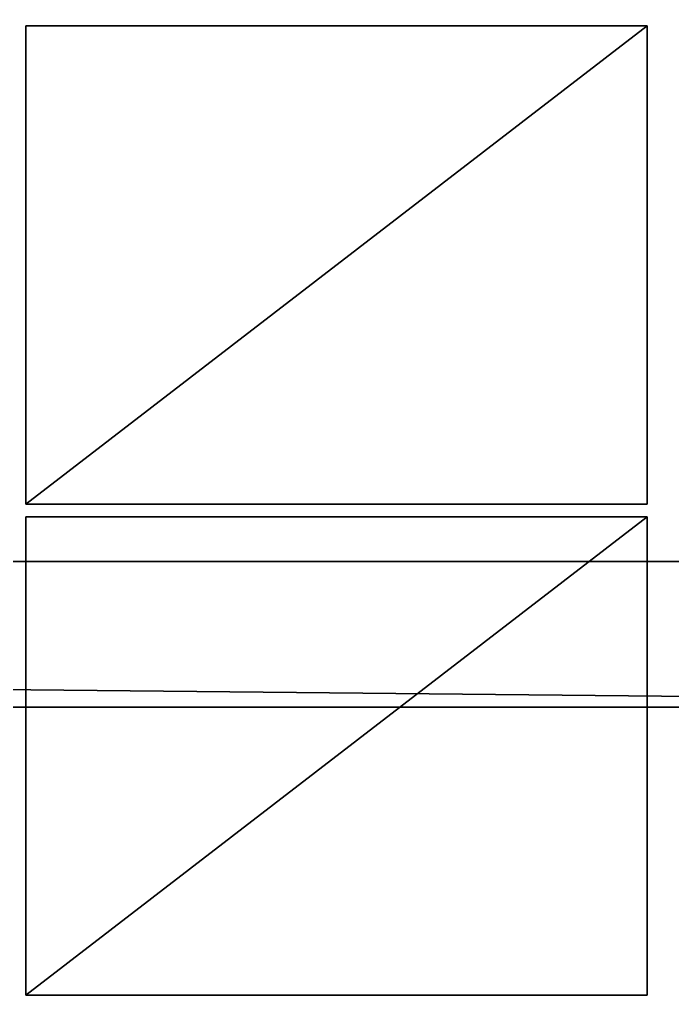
# Model space of a CAD drawing. Header units: millimetres. Extents: x -3100 to 14040, y -1280 to 1295.
# Drawn here: x 12335 to 12963, y -753 to 191 of the extents above; entities that cross this region are included whole.
import ezdxf

# ---------------------------------------------------------------- set-up
doc = ezdxf.new("R2010")
doc.units = ezdxf.units.MM

msp = doc.modelspace()

# ---------------------------------------------------------------- linework, layer by layer
at = {"layer": 'CAD_75LAB'}
for points in [[(14040, -1280, 1160), (-40, -1280, 1160), (-40, 1280, 1160)], [(14040, 1280, 1160), (14040, -1280, 1160), (-40, 1280, 1160)], [(14040, -1280, 1250), (-40, 1280, 1250), (-40, -1280, 1250)], [(14040, 1280, 1250), (-40, 1280, 1250), (14040, -1280, 1250)], [(12341, -275, 1253), (12341, 185, 1391), (12341, 185, 1253)], [(12341, -275, 1391), (12341, 185, 1391), (12341, -275, 1253)], [(12939, 185, 1391), (12939, 185, 1253), (12341, 185, 1253)], [(12939, 185, 1391), (12341, 185, 1253), (12341, 185, 1391)], [(12939, 185, 1253), (12341, -275, 1253), (12341, 185, 1253)], [(12939, 185, 1253), (12939, -275, 1253), (12341, -275, 1253)], [(12939, 185, 1391), (12341, 185, 1391), (12341, -275, 1391)], [(12939, 185, 1391), (12341, -275, 1391), (12939, -275, 1391)], [(12341, -275, 1397), (12341, 185, 1535), (12341, 185, 1397)], [(12341, -275, 1535), (12341, 185, 1535), (12341, -275, 1397)], [(12939, 185, 1535), (12939, 185, 1397), (12341, 185, 1397)], [(12939, 185, 1535), (12341, 185, 1397), (12341, 185, 1535)], [(12939, 185, 1397), (12341, -275, 1397), (12341, 185, 1397)], [(12939, 185, 1397), (12939, -275, 1397), (12341, -275, 1397)], [(12939, 185, 1535), (12341, 185, 1535), (12341, -275, 1535)], [(12939, 185, 1535), (12341, -275, 1535), (12939, -275, 1535)], [(12341, -275, 1541), (12341, 185, 1679), (12341, 185, 1541)], [(12341, -275, 1679), (12341, 185, 1679), (12341, -275, 1541)], [(12939, 185, 1679), (12939, 185, 1541), (12341, 185, 1541)], [(12939, 185, 1679), (12341, 185, 1541), (12341, 185, 1679)], [(12939, 185, 1541), (12341, -275, 1541), (12341, 185, 1541)], [(12939, 185, 1541), (12939, -275, 1541), (12341, -275, 1541)], [(12939, 185, 1679), (12341, 185, 1679), (12341, -275, 1679)], [(12939, 185, 1679), (12341, -275, 1679), (12939, -275, 1679)], [(12341, -275, 1685), (12341, 185, 1823), (12341, 185, 1685)], [(12341, -275, 1823), (12341, 185, 1823), (12341, -275, 1685)], [(12939, 185, 1823), (12939, 185, 1685), (12341, 185, 1685)], [(12939, 185, 1823), (12341, 185, 1685), (12341, 185, 1823)], [(12939, 185, 1685), (12341, -275, 1685), (12341, 185, 1685)], [(12939, 185, 1685), (12939, -275, 1685), (12341, -275, 1685)], [(12939, 185, 1823), (12341, 185, 1823), (12341, -275, 1823)], [(12939, 185, 1823), (12341, -275, 1823), (12939, -275, 1823)], [(12341, -275, 1829), (12341, 185, 1967), (12341, 185, 1829)], [(12341, -275, 1967), (12341, 185, 1967), (12341, -275, 1829)], [(12939, 185, 1967), (12939, 185, 1829), (12341, 185, 1829)], [(12939, 185, 1967), (12341, 185, 1829), (12341, 185, 1967)], [(12939, 185, 1829), (12341, -275, 1829), (12341, 185, 1829)], [(12939, 185, 1829), (12939, -275, 1829), (12341, -275, 1829)], [(12939, 185, 1967), (12341, 185, 1967), (12341, -275, 1967)], [(12939, 185, 1967), (12341, -275, 1967), (12939, -275, 1967)], [(12341, -275, 1973), (12341, 185, 2111), (12341, 185, 1973)], [(12341, -275, 2111), (12341, 185, 2111), (12341, -275, 1973)], [(12939, 185, 2111), (12939, 185, 1973), (12341, 185, 1973)], [(12939, 185, 2111), (12341, 185, 1973), (12341, 185, 2111)], [(12939, 185, 1973), (12341, -275, 1973), (12341, 185, 1973)], [(12939, 185, 1973), (12939, -275, 1973), (12341, -275, 1973)], [(12939, 185, 2111), (12341, 185, 2111), (12341, -275, 2111)], [(12939, 185, 2111), (12341, -275, 2111), (12939, -275, 2111)], [(12341, -275, 2117), (12341, 185, 2255), (12341, 185, 2117)], [(12341, -275, 2255), (12341, 185, 2255), (12341, -275, 2117)], [(12939, 185, 2255), (12939, 185, 2117), (12341, 185, 2117)], [(12939, 185, 2255), (12341, 185, 2117), (12341, 185, 2255)], [(12939, 185, 2117), (12341, -275, 2117), (12341, 185, 2117)], [(12939, 185, 2117), (12939, -275, 2117), (12341, -275, 2117)], [(12939, 185, 2255), (12341, 185, 2255), (12341, -275, 2255)], [(12939, 185, 2255), (12341, -275, 2255), (12939, -275, 2255)], [(12341, -275, 2261), (12341, 185, 2399), (12341, 185, 2261)], [(12341, -275, 2399), (12341, 185, 2399), (12341, -275, 2261)], [(12939, 185, 2399), (12939, 185, 2261), (12341, 185, 2261)], [(12939, 185, 2399), (12341, 185, 2261), (12341, 185, 2399)], [(12939, 185, 2261), (12341, -275, 2261), (12341, 185, 2261)], [(12939, 185, 2261), (12939, -275, 2261), (12341, -275, 2261)], [(12939, 185, 2399), (12341, 185, 2399), (12341, -275, 2399)], [(12939, 185, 2399), (12341, -275, 2399), (12939, -275, 2399)], [(12341, -275, 2405), (12341, 185, 2543), (12341, 185, 2405)], [(12341, -275, 2543), (12341, 185, 2543), (12341, -275, 2405)], [(12939, 185, 2543), (12939, 185, 2405), (12341, 185, 2405)], [(12939, 185, 2543), (12341, 185, 2405), (12341, 185, 2543)], [(12939, 185, 2405), (12341, -275, 2405), (12341, 185, 2405)], [(12939, 185, 2405), (12939, -275, 2405), (12341, -275, 2405)], [(12939, 185, 2543), (12341, 185, 2543), (12341, -275, 2543)], [(12939, 185, 2543), (12341, -275, 2543), (12939, -275, 2543)], [(12341, -275, 2549), (12341, 185, 2687), (12341, 185, 2549)], [(12341, -275, 2687), (12341, 185, 2687), (12341, -275, 2549)], [(12939, 185, 2687), (12939, 185, 2549), (12341, 185, 2549)], [(12939, 185, 2687), (12341, 185, 2549), (12341, 185, 2687)], [(12939, 185, 2549), (12341, -275, 2549), (12341, 185, 2549)], [(12939, 185, 2549), (12939, -275, 2549), (12341, -275, 2549)], [(12939, 185, 2687), (12341, 185, 2687), (12341, -275, 2687)], [(12939, 185, 2687), (12341, -275, 2687), (12939, -275, 2687)], [(12341, -275, 2693), (12341, 185, 2831), (12341, 185, 2693)], [(12341, -275, 2831), (12341, 185, 2831), (12341, -275, 2693)], [(12939, 185, 2831), (12939, 185, 2693), (12341, 185, 2693)], [(12939, 185, 2831), (12341, 185, 2693), (12341, 185, 2831)], [(12939, 185, 2693), (12341, -275, 2693), (12341, 185, 2693)], [(12939, 185, 2693), (12939, -275, 2693), (12341, -275, 2693)], [(12939, 185, 2831), (12341, 185, 2831), (12341, -275, 2831)], [(12939, 185, 2831), (12341, -275, 2831), (12939, -275, 2831)], [(12341, -275, 2837), (12341, 185, 2975), (12341, 185, 2837)], [(12341, -275, 2975), (12341, 185, 2975), (12341, -275, 2837)], [(12939, 185, 2975), (12939, 185, 2837), (12341, 185, 2837)], [(12939, 185, 2975), (12341, 185, 2837), (12341, 185, 2975)], [(12939, 185, 2837), (12341, -275, 2837), (12341, 185, 2837)], [(12939, 185, 2837), (12939, -275, 2837), (12341, -275, 2837)], [(12939, 185, 2975), (12341, 185, 2975), (12341, -275, 2975)], [(12939, 185, 2975), (12341, -275, 2975), (12939, -275, 2975)], [(12341, -275, 2981), (12341, 185, 3119), (12341, 185, 2981)], [(12341, -275, 3119), (12341, 185, 3119), (12341, -275, 2981)], [(12939, 185, 3119), (12939, 185, 2981), (12341, 185, 2981)], [(12939, 185, 3119), (12341, 185, 2981), (12341, 185, 3119)], [(12939, 185, 2981), (12341, -275, 2981), (12341, 185, 2981)], [(12939, 185, 2981), (12939, -275, 2981), (12341, -275, 2981)], [(12939, 185, 3119), (12341, 185, 3119), (12341, -275, 3119)], [(12939, 185, 3119), (12341, -275, 3119), (12939, -275, 3119)], [(12341, -275, 3125), (12341, 185, 3263), (12341, 185, 3125)], [(12341, -275, 3263), (12341, 185, 3263), (12341, -275, 3125)], [(12939, 185, 3263), (12939, 185, 3125), (12341, 185, 3125)], [(12939, 185, 3263), (12341, 185, 3125), (12341, 185, 3263)], [(12939, 185, 3125), (12341, -275, 3125), (12341, 185, 3125)], [(12939, 185, 3125), (12939, -275, 3125), (12341, -275, 3125)], [(12939, 185, 3263), (12341, 185, 3263), (12341, -275, 3263)], [(12939, 185, 3263), (12341, -275, 3263), (12939, -275, 3263)], [(12341, -275, 3269), (12341, 185, 3407), (12341, 185, 3269)], [(12341, -275, 3407), (12341, 185, 3407), (12341, -275, 3269)], [(12939, 185, 3407), (12939, 185, 3269), (12341, 185, 3269)], [(12939, 185, 3407), (12341, 185, 3269), (12341, 185, 3407)], [(12939, 185, 3269), (12341, -275, 3269), (12341, 185, 3269)], [(12939, 185, 3269), (12939, -275, 3269), (12341, -275, 3269)], [(12939, 185, 3407), (12341, 185, 3407), (12341, -275, 3407)], [(12939, 185, 3407), (12341, -275, 3407), (12939, -275, 3407)], [(12341, -275, 3413), (12341, 185, 3551), (12341, 185, 3413)], [(12341, -275, 3551), (12341, 185, 3551), (12341, -275, 3413)], [(12939, 185, 3551), (12939, 185, 3413), (12341, 185, 3413)], [(12939, 185, 3551), (12341, 185, 3413), (12341, 185, 3551)], [(12939, 185, 3413), (12341, -275, 3413), (12341, 185, 3413)], [(12939, 185, 3413), (12939, -275, 3413), (12341, -275, 3413)], [(12939, 185, 3551), (12341, 185, 3551), (12341, -275, 3551)], [(12939, 185, 3551), (12341, -275, 3551), (12939, -275, 3551)], [(12939, -275, 1253), (12939, 185, 1253), (12939, 185, 1391)], [(12939, -275, 1391), (12939, -275, 1253), (12939, 185, 1391)], [(12939, -275, 1397), (12939, 185, 1397), (12939, 185, 1535)], [(12939, -275, 1535), (12939, -275, 1397), (12939, 185, 1535)], [(12939, -275, 1541), (12939, 185, 1541), (12939, 185, 1679)], [(12939, -275, 1679), (12939, -275, 1541), (12939, 185, 1679)], [(12939, -275, 1685), (12939, 185, 1685), (12939, 185, 1823)], [(12939, -275, 1823), (12939, -275, 1685), (12939, 185, 1823)], [(12939, -275, 1829), (12939, 185, 1829), (12939, 185, 1967)], [(12939, -275, 1967), (12939, -275, 1829), (12939, 185, 1967)], [(12939, -275, 1973), (12939, 185, 1973), (12939, 185, 2111)], [(12939, -275, 2111), (12939, -275, 1973), (12939, 185, 2111)], [(12939, -275, 2117), (12939, 185, 2117), (12939, 185, 2255)], [(12939, -275, 2255), (12939, -275, 2117), (12939, 185, 2255)], [(12939, -275, 2261), (12939, 185, 2261), (12939, 185, 2399)], [(12939, -275, 2399), (12939, -275, 2261), (12939, 185, 2399)], [(12939, -275, 2405), (12939, 185, 2405), (12939, 185, 2543)], [(12939, -275, 2543), (12939, -275, 2405), (12939, 185, 2543)], [(12939, -275, 2549), (12939, 185, 2549), (12939, 185, 2687)], [(12939, -275, 2687), (12939, -275, 2549), (12939, 185, 2687)], [(12939, -275, 2693), (12939, 185, 2693), (12939, 185, 2831)], [(12939, -275, 2831), (12939, -275, 2693), (12939, 185, 2831)], [(12939, -275, 2837), (12939, 185, 2837), (12939, 185, 2975)], [(12939, -275, 2975), (12939, -275, 2837), (12939, 185, 2975)], [(12939, -275, 2981), (12939, 185, 2981), (12939, 185, 3119)], [(12939, -275, 3119), (12939, -275, 2981), (12939, 185, 3119)], [(12939, -275, 3125), (12939, 185, 3125), (12939, 185, 3263)], [(12939, -275, 3263), (12939, -275, 3125), (12939, 185, 3263)], [(12939, -275, 3269), (12939, 185, 3269), (12939, 185, 3407)], [(12939, -275, 3407), (12939, -275, 3269), (12939, 185, 3407)], [(12939, -275, 3413), (12939, 185, 3413), (12939, 185, 3551)], [(12939, -275, 3551), (12939, -275, 3413), (12939, 185, 3551)], [(12939, -275, 1391), (12341, -275, 1253), (12939, -275, 1253)], [(12939, -275, 1391), (12341, -275, 1391), (12341, -275, 1253)], [(12939, -275, 1535), (12341, -275, 1397), (12939, -275, 1397)], [(12939, -275, 1535), (12341, -275, 1535), (12341, -275, 1397)], [(12939, -275, 1679), (12341, -275, 1541), (12939, -275, 1541)], [(12939, -275, 1679), (12341, -275, 1679), (12341, -275, 1541)], [(12939, -275, 1823), (12341, -275, 1685), (12939, -275, 1685)], [(12939, -275, 1823), (12341, -275, 1823), (12341, -275, 1685)], [(12939, -275, 1967), (12341, -275, 1829), (12939, -275, 1829)], [(12939, -275, 1967), (12341, -275, 1967), (12341, -275, 1829)], [(12939, -275, 2111), (12341, -275, 1973), (12939, -275, 1973)], [(12939, -275, 2111), (12341, -275, 2111), (12341, -275, 1973)], [(12939, -275, 2255), (12341, -275, 2117), (12939, -275, 2117)], [(12939, -275, 2255), (12341, -275, 2255), (12341, -275, 2117)], [(12939, -275, 2399), (12341, -275, 2261), (12939, -275, 2261)], [(12939, -275, 2399), (12341, -275, 2399), (12341, -275, 2261)], [(12939, -275, 2543), (12341, -275, 2405), (12939, -275, 2405)], [(12939, -275, 2543), (12341, -275, 2543), (12341, -275, 2405)], [(12939, -275, 2687), (12341, -275, 2549), (12939, -275, 2549)], [(12939, -275, 2687), (12341, -275, 2687), (12341, -275, 2549)], [(12939, -275, 2831), (12341, -275, 2693), (12939, -275, 2693)], [(12939, -275, 2831), (12341, -275, 2831), (12341, -275, 2693)], [(12939, -275, 2975), (12341, -275, 2837), (12939, -275, 2837)], [(12939, -275, 2975), (12341, -275, 2975), (12341, -275, 2837)], [(12939, -275, 3119), (12341, -275, 2981), (12939, -275, 2981)], [(12939, -275, 3119), (12341, -275, 3119), (12341, -275, 2981)], [(12939, -275, 3263), (12341, -275, 3125), (12939, -275, 3125)], [(12939, -275, 3263), (12341, -275, 3263), (12341, -275, 3125)], [(12939, -275, 3407), (12341, -275, 3269), (12939, -275, 3269)], [(12939, -275, 3407), (12341, -275, 3407), (12341, -275, 3269)], [(12939, -275, 3551), (12341, -275, 3413), (12939, -275, 3413)], [(12939, -275, 3551), (12341, -275, 3551), (12341, -275, 3413)], [(12341, -747, 1253), (12341, -287, 1391), (12341, -287, 1253)], [(12341, -747, 1391), (12341, -287, 1391), (12341, -747, 1253)], [(12939, -287, 1391), (12939, -287, 1253), (12341, -287, 1253)], [(12939, -287, 1391), (12341, -287, 1253), (12341, -287, 1391)], [(12939, -287, 1253), (12341, -747, 1253), (12341, -287, 1253)], [(12939, -287, 1253), (12939, -747, 1253), (12341, -747, 1253)], [(12939, -287, 1391), (12341, -287, 1391), (12341, -747, 1391)], [(12939, -287, 1391), (12341, -747, 1391), (12939, -747, 1391)], [(12341, -747, 1397), (12341, -287, 1535), (12341, -287, 1397)], [(12341, -747, 1535), (12341, -287, 1535), (12341, -747, 1397)], [(12939, -287, 1535), (12939, -287, 1397), (12341, -287, 1397)], [(12939, -287, 1535), (12341, -287, 1397), (12341, -287, 1535)], [(12939, -287, 1397), (12341, -747, 1397), (12341, -287, 1397)], [(12939, -287, 1397), (12939, -747, 1397), (12341, -747, 1397)], [(12939, -287, 1535), (12341, -287, 1535), (12341, -747, 1535)], [(12939, -287, 1535), (12341, -747, 1535), (12939, -747, 1535)], [(12341, -747, 1541), (12341, -287, 1679), (12341, -287, 1541)], [(12341, -747, 1679), (12341, -287, 1679), (12341, -747, 1541)], [(12939, -287, 1679), (12939, -287, 1541), (12341, -287, 1541)], [(12939, -287, 1679), (12341, -287, 1541), (12341, -287, 1679)], [(12939, -287, 1541), (12341, -747, 1541), (12341, -287, 1541)], [(12939, -287, 1541), (12939, -747, 1541), (12341, -747, 1541)], [(12939, -287, 1679), (12341, -287, 1679), (12341, -747, 1679)], [(12939, -287, 1679), (12341, -747, 1679), (12939, -747, 1679)], [(12341, -747, 1685), (12341, -287, 1823), (12341, -287, 1685)], [(12341, -747, 1823), (12341, -287, 1823), (12341, -747, 1685)], [(12939, -287, 1823), (12939, -287, 1685), (12341, -287, 1685)], [(12939, -287, 1823), (12341, -287, 1685), (12341, -287, 1823)], [(12939, -287, 1685), (12341, -747, 1685), (12341, -287, 1685)], [(12939, -287, 1685), (12939, -747, 1685), (12341, -747, 1685)], [(12939, -287, 1823), (12341, -287, 1823), (12341, -747, 1823)], [(12939, -287, 1823), (12341, -747, 1823), (12939, -747, 1823)], [(12341, -747, 1829), (12341, -287, 1967), (12341, -287, 1829)], [(12341, -747, 1967), (12341, -287, 1967), (12341, -747, 1829)], [(12939, -287, 1967), (12939, -287, 1829), (12341, -287, 1829)], [(12939, -287, 1967), (12341, -287, 1829), (12341, -287, 1967)], [(12939, -287, 1829), (12341, -747, 1829), (12341, -287, 1829)], [(12939, -287, 1829), (12939, -747, 1829), (12341, -747, 1829)], [(12939, -287, 1967), (12341, -287, 1967), (12341, -747, 1967)], [(12939, -287, 1967), (12341, -747, 1967), (12939, -747, 1967)], [(12341, -747, 1973), (12341, -287, 2111), (12341, -287, 1973)], [(12341, -747, 2111), (12341, -287, 2111), (12341, -747, 1973)], [(12939, -287, 2111), (12939, -287, 1973), (12341, -287, 1973)], [(12939, -287, 2111), (12341, -287, 1973), (12341, -287, 2111)], [(12939, -287, 1973), (12341, -747, 1973), (12341, -287, 1973)], [(12939, -287, 1973), (12939, -747, 1973), (12341, -747, 1973)], [(12939, -287, 2111), (12341, -287, 2111), (12341, -747, 2111)], [(12939, -287, 2111), (12341, -747, 2111), (12939, -747, 2111)], [(12341, -747, 2117), (12341, -287, 2255), (12341, -287, 2117)], [(12341, -747, 2255), (12341, -287, 2255), (12341, -747, 2117)], [(12939, -287, 2255), (12939, -287, 2117), (12341, -287, 2117)], [(12939, -287, 2255), (12341, -287, 2117), (12341, -287, 2255)], [(12939, -287, 2117), (12341, -747, 2117), (12341, -287, 2117)], [(12939, -287, 2117), (12939, -747, 2117), (12341, -747, 2117)], [(12939, -287, 2255), (12341, -287, 2255), (12341, -747, 2255)], [(12939, -287, 2255), (12341, -747, 2255), (12939, -747, 2255)], [(12341, -747, 2261), (12341, -287, 2399), (12341, -287, 2261)], [(12341, -747, 2399), (12341, -287, 2399), (12341, -747, 2261)], [(12939, -287, 2399), (12939, -287, 2261), (12341, -287, 2261)], [(12939, -287, 2399), (12341, -287, 2261), (12341, -287, 2399)], [(12939, -287, 2261), (12341, -747, 2261), (12341, -287, 2261)], [(12939, -287, 2261), (12939, -747, 2261), (12341, -747, 2261)], [(12939, -287, 2399), (12341, -287, 2399), (12341, -747, 2399)], [(12939, -287, 2399), (12341, -747, 2399), (12939, -747, 2399)], [(12341, -747, 2405), (12341, -287, 2543), (12341, -287, 2405)], [(12341, -747, 2543), (12341, -287, 2543), (12341, -747, 2405)], [(12939, -287, 2543), (12939, -287, 2405), (12341, -287, 2405)], [(12939, -287, 2543), (12341, -287, 2405), (12341, -287, 2543)], [(12939, -287, 2405), (12341, -747, 2405), (12341, -287, 2405)], [(12939, -287, 2405), (12939, -747, 2405), (12341, -747, 2405)], [(12939, -287, 2543), (12341, -287, 2543), (12341, -747, 2543)], [(12939, -287, 2543), (12341, -747, 2543), (12939, -747, 2543)], [(12341, -747, 2549), (12341, -287, 2687), (12341, -287, 2549)], [(12341, -747, 2687), (12341, -287, 2687), (12341, -747, 2549)], [(12939, -287, 2687), (12939, -287, 2549), (12341, -287, 2549)], [(12939, -287, 2687), (12341, -287, 2549), (12341, -287, 2687)], [(12939, -287, 2549), (12341, -747, 2549), (12341, -287, 2549)], [(12939, -287, 2549), (12939, -747, 2549), (12341, -747, 2549)], [(12939, -287, 2687), (12341, -287, 2687), (12341, -747, 2687)], [(12939, -287, 2687), (12341, -747, 2687), (12939, -747, 2687)], [(12341, -747, 2693), (12341, -287, 2831), (12341, -287, 2693)], [(12341, -747, 2831), (12341, -287, 2831), (12341, -747, 2693)], [(12939, -287, 2831), (12939, -287, 2693), (12341, -287, 2693)], [(12939, -287, 2831), (12341, -287, 2693), (12341, -287, 2831)], [(12939, -287, 2693), (12341, -747, 2693), (12341, -287, 2693)], [(12939, -287, 2693), (12939, -747, 2693), (12341, -747, 2693)], [(12939, -287, 2831), (12341, -287, 2831), (12341, -747, 2831)], [(12939, -287, 2831), (12341, -747, 2831), (12939, -747, 2831)], [(12341, -747, 2837), (12341, -287, 2975), (12341, -287, 2837)], [(12341, -747, 2975), (12341, -287, 2975), (12341, -747, 2837)], [(12939, -287, 2975), (12939, -287, 2837), (12341, -287, 2837)], [(12939, -287, 2975), (12341, -287, 2837), (12341, -287, 2975)], [(12939, -287, 2837), (12341, -747, 2837), (12341, -287, 2837)], [(12939, -287, 2837), (12939, -747, 2837), (12341, -747, 2837)], [(12939, -287, 2975), (12341, -287, 2975), (12341, -747, 2975)], [(12939, -287, 2975), (12341, -747, 2975), (12939, -747, 2975)], [(12341, -747, 2981), (12341, -287, 3119), (12341, -287, 2981)], [(12341, -747, 3119), (12341, -287, 3119), (12341, -747, 2981)], [(12939, -287, 3119), (12939, -287, 2981), (12341, -287, 2981)], [(12939, -287, 3119), (12341, -287, 2981), (12341, -287, 3119)], [(12939, -287, 2981), (12341, -747, 2981), (12341, -287, 2981)], [(12939, -287, 2981), (12939, -747, 2981), (12341, -747, 2981)], [(12939, -287, 3119), (12341, -287, 3119), (12341, -747, 3119)], [(12939, -287, 3119), (12341, -747, 3119), (12939, -747, 3119)], [(12341, -747, 3125), (12341, -287, 3263), (12341, -287, 3125)], [(12341, -747, 3263), (12341, -287, 3263), (12341, -747, 3125)], [(12939, -287, 3263), (12939, -287, 3125), (12341, -287, 3125)], [(12939, -287, 3263), (12341, -287, 3125), (12341, -287, 3263)], [(12939, -287, 3125), (12341, -747, 3125), (12341, -287, 3125)], [(12939, -287, 3125), (12939, -747, 3125), (12341, -747, 3125)], [(12939, -287, 3263), (12341, -287, 3263), (12341, -747, 3263)], [(12939, -287, 3263), (12341, -747, 3263), (12939, -747, 3263)], [(12341, -747, 3269), (12341, -287, 3407), (12341, -287, 3269)], [(12341, -747, 3407), (12341, -287, 3407), (12341, -747, 3269)], [(12939, -287, 3407), (12939, -287, 3269), (12341, -287, 3269)], [(12939, -287, 3407), (12341, -287, 3269), (12341, -287, 3407)], [(12939, -287, 3269), (12341, -747, 3269), (12341, -287, 3269)], [(12939, -287, 3269), (12939, -747, 3269), (12341, -747, 3269)], [(12939, -287, 3407), (12341, -287, 3407), (12341, -747, 3407)], [(12939, -287, 3407), (12341, -747, 3407), (12939, -747, 3407)], [(12341, -747, 3413), (12341, -287, 3551), (12341, -287, 3413)], [(12341, -747, 3551), (12341, -287, 3551), (12341, -747, 3413)], [(12939, -287, 3551), (12939, -287, 3413), (12341, -287, 3413)], [(12939, -287, 3551), (12341, -287, 3413), (12341, -287, 3551)], [(12939, -287, 3413), (12341, -747, 3413), (12341, -287, 3413)], [(12939, -287, 3413), (12939, -747, 3413), (12341, -747, 3413)], [(12939, -287, 3551), (12341, -287, 3551), (12341, -747, 3551)], [(12939, -287, 3551), (12341, -747, 3551), (12939, -747, 3551)], [(12939, -747, 1253), (12939, -287, 1253), (12939, -287, 1391)], [(12939, -747, 1391), (12939, -747, 1253), (12939, -287, 1391)], [(12939, -747, 1397), (12939, -287, 1397), (12939, -287, 1535)], [(12939, -747, 1535), (12939, -747, 1397), (12939, -287, 1535)], [(12939, -747, 1541), (12939, -287, 1541), (12939, -287, 1679)], [(12939, -747, 1679), (12939, -747, 1541), (12939, -287, 1679)], [(12939, -747, 1685), (12939, -287, 1685), (12939, -287, 1823)], [(12939, -747, 1823), (12939, -747, 1685), (12939, -287, 1823)], [(12939, -747, 1829), (12939, -287, 1829), (12939, -287, 1967)], [(12939, -747, 1967), (12939, -747, 1829), (12939, -287, 1967)], [(12939, -747, 1973), (12939, -287, 1973), (12939, -287, 2111)], [(12939, -747, 2111), (12939, -747, 1973), (12939, -287, 2111)], [(12939, -747, 2117), (12939, -287, 2117), (12939, -287, 2255)], [(12939, -747, 2255), (12939, -747, 2117), (12939, -287, 2255)], [(12939, -747, 2261), (12939, -287, 2261), (12939, -287, 2399)], [(12939, -747, 2399), (12939, -747, 2261), (12939, -287, 2399)], [(12939, -747, 2405), (12939, -287, 2405), (12939, -287, 2543)], [(12939, -747, 2543), (12939, -747, 2405), (12939, -287, 2543)], [(12939, -747, 2549), (12939, -287, 2549), (12939, -287, 2687)], [(12939, -747, 2687), (12939, -747, 2549), (12939, -287, 2687)], [(12939, -747, 2693), (12939, -287, 2693), (12939, -287, 2831)], [(12939, -747, 2831), (12939, -747, 2693), (12939, -287, 2831)], [(12939, -747, 2837), (12939, -287, 2837), (12939, -287, 2975)], [(12939, -747, 2975), (12939, -747, 2837), (12939, -287, 2975)], [(12939, -747, 2981), (12939, -287, 2981), (12939, -287, 3119)], [(12939, -747, 3119), (12939, -747, 2981), (12939, -287, 3119)], [(12939, -747, 3125), (12939, -287, 3125), (12939, -287, 3263)], [(12939, -747, 3263), (12939, -747, 3125), (12939, -287, 3263)], [(12939, -747, 3269), (12939, -287, 3269), (12939, -287, 3407)], [(12939, -747, 3407), (12939, -747, 3269), (12939, -287, 3407)], [(12939, -747, 3413), (12939, -287, 3413), (12939, -287, 3551)], [(12939, -747, 3551), (12939, -747, 3413), (12939, -287, 3551)], [(13960, -330, 1160), (13960, -330, 910), (300, -330, 910)], [(13960, -330, 1160), (300, -330, 910), (300, -330, 1160)], [(13960, -470, 910), (300, -470, 910), (300, -330, 910)], [(13960, -330, 910), (13960, -470, 910), (300, -330, 910)], [(13960, -470, 1160), (300, -330, 1160), (300, -470, 1160)], [(13960, -330, 1160), (300, -330, 1160), (13960, -470, 1160)], [(13960, -470, 1160), (300, -470, 910), (13960, -470, 910)], [(13960, -470, 1160), (300, -470, 1160), (300, -470, 910)], [(12939, -747, 1391), (12341, -747, 1253), (12939, -747, 1253)], [(12939, -747, 1391), (12341, -747, 1391), (12341, -747, 1253)], [(12939, -747, 1535), (12341, -747, 1397), (12939, -747, 1397)], [(12939, -747, 1535), (12341, -747, 1535), (12341, -747, 1397)], [(12939, -747, 1679), (12341, -747, 1541), (12939, -747, 1541)], [(12939, -747, 1679), (12341, -747, 1679), (12341, -747, 1541)], [(12939, -747, 1823), (12341, -747, 1685), (12939, -747, 1685)], [(12939, -747, 1823), (12341, -747, 1823), (12341, -747, 1685)], [(12939, -747, 1967), (12341, -747, 1829), (12939, -747, 1829)], [(12939, -747, 1967), (12341, -747, 1967), (12341, -747, 1829)], [(12939, -747, 2111), (12341, -747, 1973), (12939, -747, 1973)], [(12939, -747, 2111), (12341, -747, 2111), (12341, -747, 1973)], [(12939, -747, 2255), (12341, -747, 2117), (12939, -747, 2117)], [(12939, -747, 2255), (12341, -747, 2255), (12341, -747, 2117)], [(12939, -747, 2399), (12341, -747, 2261), (12939, -747, 2261)], [(12939, -747, 2399), (12341, -747, 2399), (12341, -747, 2261)], [(12939, -747, 2543), (12341, -747, 2405), (12939, -747, 2405)], [(12939, -747, 2543), (12341, -747, 2543), (12341, -747, 2405)], [(12939, -747, 2687), (12341, -747, 2549), (12939, -747, 2549)], [(12939, -747, 2687), (12341, -747, 2687), (12341, -747, 2549)], [(12939, -747, 2831), (12341, -747, 2693), (12939, -747, 2693)], [(12939, -747, 2831), (12341, -747, 2831), (12341, -747, 2693)], [(12939, -747, 2975), (12341, -747, 2837), (12939, -747, 2837)], [(12939, -747, 2975), (12341, -747, 2975), (12341, -747, 2837)], [(12939, -747, 3119), (12341, -747, 2981), (12939, -747, 2981)], [(12939, -747, 3119), (12341, -747, 3119), (12341, -747, 2981)], [(12939, -747, 3263), (12341, -747, 3125), (12939, -747, 3125)], [(12939, -747, 3263), (12341, -747, 3263), (12341, -747, 3125)], [(12939, -747, 3407), (12341, -747, 3269), (12939, -747, 3269)], [(12939, -747, 3407), (12341, -747, 3407), (12341, -747, 3269)], [(12939, -747, 3551), (12341, -747, 3413), (12939, -747, 3413)], [(12939, -747, 3551), (12341, -747, 3551), (12341, -747, 3413)]]:
    msp.add_3dface(points, dxfattribs=at)

doc.saveas('drawing.dxf')
